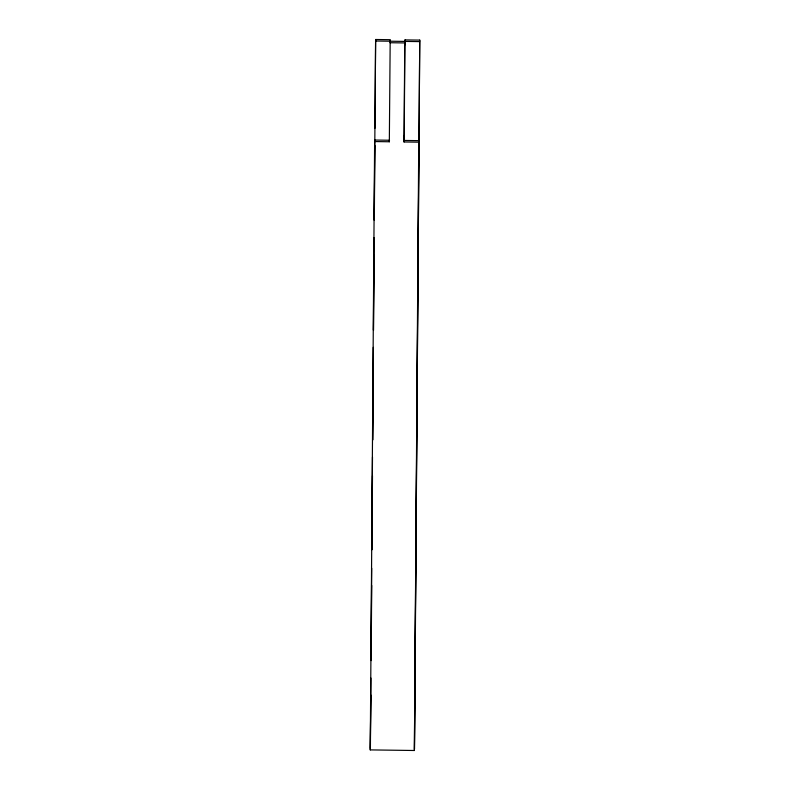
<?xml version="1.0" encoding="UTF-8"?>
<svg xmlns="http://www.w3.org/2000/svg" width="790" height="790" viewBox="0 0 790 790"><rect width="100%" height="100%" fill="white"/><g stroke="black" fill="none" stroke-linecap="round" stroke-linejoin="round"><path stroke-width="1.19" d="M404.895 41.416L404.184 140.452L418.888 140.65L418.749 142.161L404.046 141.963L404.757 42.927L405.033 39.905L419.747 40.102L414.385 750.5L370.253 749.898L374.628 141.558L374.766 140.047L389.47 140.245L389.332 141.766L374.628 141.558M370.401 748.387L370.905 678.047M371.033 659.541L371.695 568.227M371.823 549.721L372.485 457.173M372.613 439.892L373.275 347.353M373.403 330.072L374.065 237.523M374.193 220.252L375.615 39.5L390.329 39.698L390.043 42.729L404.757 42.927M370.905 695.111L370.253 749.898M371.152 660.608L371.695 585.43M371.952 549.692L372.485 475.748M372.742 440.01L373.275 366.076M373.532 330.339L374.065 255.16M374.322 219.422L374.855 145.478M374.983 128.227L375.615 39.5M389.332 141.766L390.181 41.218M404.352 135.268L404.046 141.963M405.003 44.793L405.033 39.905M414.385 750.5L418.749 142.161M414.523 748.989L419.747 40.102M375.477 41.011L419.599 41.613"/></g></svg>
